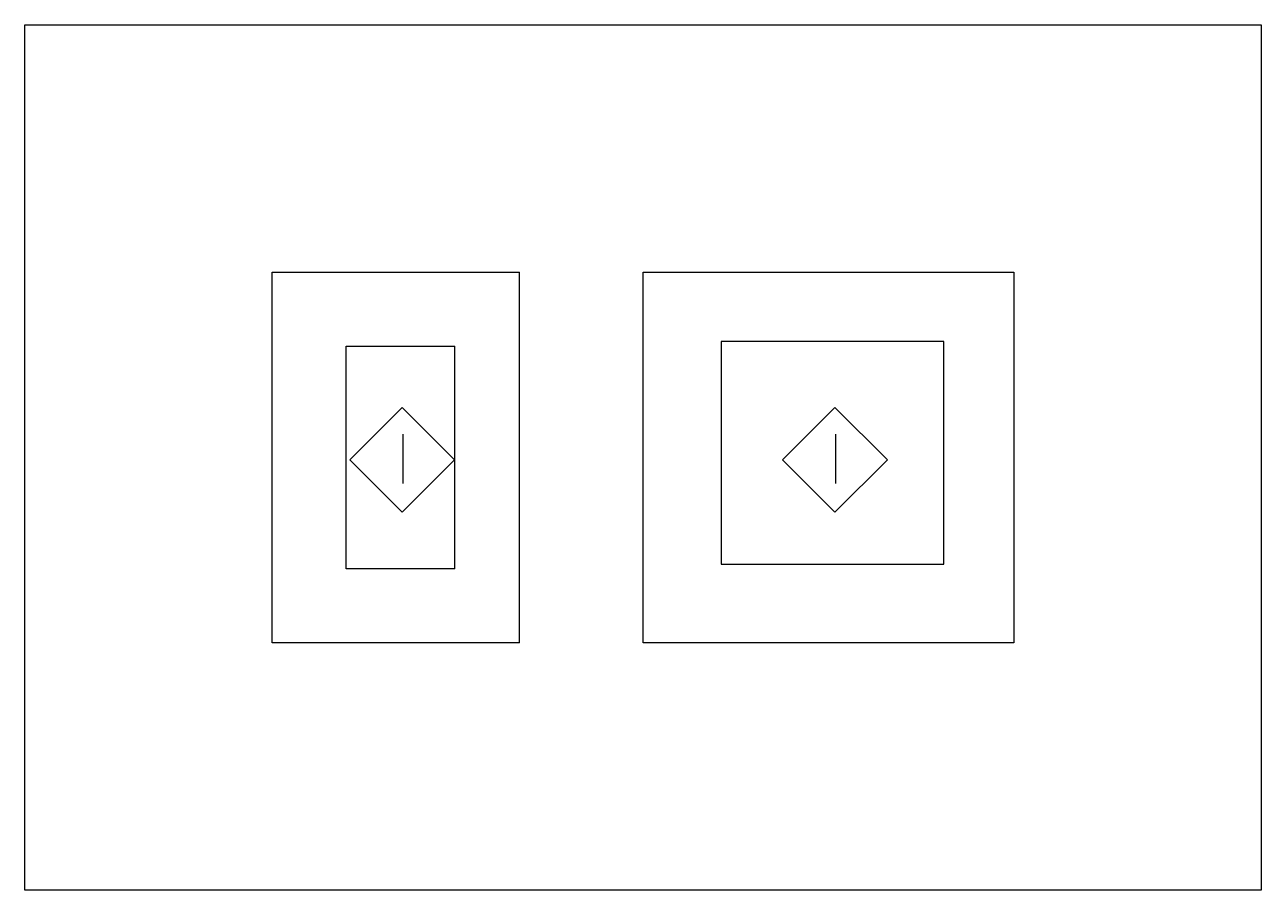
# Model space of a CAD drawing. Extents: x -100 to 0, y 0 to 70.
import ezdxf

# ---------------------------------------------------------------- set-up
doc = ezdxf.new("R2010")
doc.units = 0
doc.header["$LTSCALE"] = 25
doc.header["$MEASUREMENT"] = 0
doc.layers.get('0').update_dxf_attribs({"linetype": 'CONTINUOUS'})

msp = doc.modelspace()

# ---------------------------------------------------------------- linework, layer by layer
at = {"color": 0, "linetype": 'ByBlock'}
for p, q in [((-100, 0), (-100, 70)), ((-100, 70), (0, 70)), ((0, 70), (0, 0)), ((-80, 20), (-80, 50)), ((-80, 50), (-60, 50)), ((-60, 20), (-60, 50)), ((-50, 50), (-20, 50)), ((-50, 20), (-50, 50)), ((-20, 50), (-20, 20)), ((-74, 26), (-74, 44)), ((-74, 44), (-65.23, 44)), ((-65.23, 26), (-65.23, 44)), ((-25.68, 44.37), (-43.68, 44.37)), ((-43.68, 44.37), (-43.68, 26.37)), ((-25.68, 26.37), (-25.68, 44.37)), ((-69.48, 39.05), (-73.72, 34.81)), ((-65.24, 34.81), (-69.48, 39.05)), ((-34.48, 39.05), (-38.72, 34.81)), ((-30.24, 34.81), (-34.48, 39.05)), ((-69.4, 32.89), (-69.4, 36.88)), ((-34.4, 32.89), (-34.4, 36.88)), ((-73.72, 34.81), (-69.48, 30.57)), ((-69.48, 30.57), (-65.24, 34.81)), ((-38.72, 34.81), (-34.48, 30.57)), ((-34.48, 30.57), (-30.24, 34.81)), ((-65.23, 26), (-74, 26)), ((-43.68, 26.37), (-25.68, 26.37)), ((-60, 20), (-80, 20)), ((-20, 20), (-50, 20)), ((0, 0), (-100, 0))]:
    msp.add_line(p, q, dxfattribs=at)

doc.saveas('drawing.dxf')
